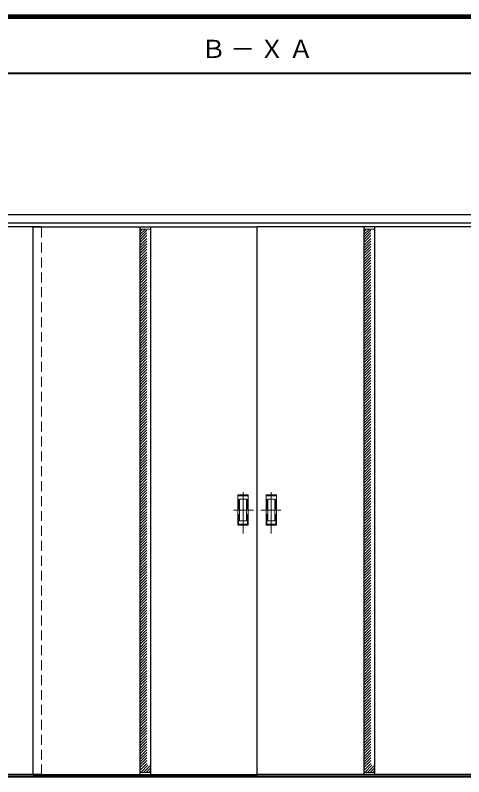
# Model space of a CAD drawing. Units: millimetres, scale not verified. Extents: x -6000 to 5700, y -4307 to 4175.
# Drawn here: x -3570 to -1948, y 1418 to 4175 of the extents above; entities that cross this region are included whole.
import ezdxf

# ---------------------------------------------------------------- set-up
doc = ezdxf.new("R2010")
doc.units = ezdxf.units.MM
doc.header["$LTSCALE"] = 30
doc.linetypes.add('CHAIN1', pattern=[8, 5, -1, 1, -1])
doc.linetypes.add('DASHED1', pattern=[1.8, 1.2, -0.6])
for name, color, linetype, lineweight in [('0-2_扉', 4, 'DASHED1', 9), ('0-4_枠', 3, 'Continuous', 25), ('0-6_引手', 7, 'Continuous', 18), ('0-A_文字', 7, 'Continuous', 18), ('F-1_枠', 6, 'Continuous', 40)]:
    doc.layers.add(name, color=color, linetype=linetype, lineweight=lineweight)
doc.styles.add('ＭＳ ゴシック', font='')
doc.styles.get('ＭＳ ゴシック').set_extended_font_data('MS Gothic')

msp = doc.modelspace()

# ---------------------------------------------------------------- linework, layer by layer
at = {"layer": '0-2_扉', "color": 3, "linetype": 'Continuous', "lineweight": 25}
for p, q in [((-3475, 3409), (-4282, 3409)), ((-3505, 3409), (-2695, 3409)), ((-3505, 1426), (-3505, 3409)), ((-3119, 3409), (-3119, 1426)), ((-3081, 3409), (-3081, 1426)), ((-1885, 3409), (-2695, 3409)), ((-2695, 1426), (-2695, 3409)), ((-2309, 3409), (-2309, 1426)), ((-2271, 3409), (-2271, 1426)), ((-3475, 1426), (-4282, 1426)), ((-3505, 1426), (-2695, 1426)), ((-3505, 1418), (-3475, 1418)), ((-1885, 1426), (-2695, 1426))]:
    msp.add_line(p, q, dxfattribs=at)
at = {"layer": '0-2_扉'}
for p, q in [((-3475, 1426), (-3475, 3409)), ((-3119, 3391.3), (-3109.3, 3401)), ((-3119, 3371.5), (-3089.5, 3401)), ((-3119, 3381.4), (-3099.4, 3401)), ((-3119, 3361.6), (-3081, 3399.6)), ((-2309, 3391.3), (-2299.3, 3401)), ((-2309, 3371.5), (-2279.5, 3401)), ((-2309, 3381.4), (-2289.4, 3401)), ((-2309, 3361.6), (-2271, 3399.6)), ((-3119, 3351.7), (-3081, 3389.7)), ((-3119, 3341.8), (-3081, 3379.8)), ((-3119, 3331.9), (-3081, 3369.9)), ((-2309, 3351.7), (-2271, 3389.7)), ((-2309, 3341.8), (-2271, 3379.8)), ((-2309, 3331.9), (-2271, 3369.9)), ((-3119, 3322), (-3081, 3360)), ((-3119, 3312.1), (-3081, 3350.1)), ((-3119, 3302.2), (-3081, 3340.2)), ((-2309, 3322), (-2271, 3360)), ((-2309, 3312.1), (-2271, 3350.1)), ((-2309, 3302.2), (-2271, 3340.2)), ((-3119, 3292.3), (-3081, 3330.3)), ((-3119, 3282.41), (-3081, 3320.41)), ((-3119, 3272.51), (-3081, 3310.51)), ((-2309, 3292.3), (-2271, 3330.3)), ((-2309, 3282.41), (-2271, 3320.41)), ((-2309, 3272.51), (-2271, 3310.51)), ((-3119, 3262.61), (-3081, 3300.61)), ((-3119, 3252.71), (-3081, 3290.71)), ((-2309, 3262.61), (-2271, 3300.61)), ((-2309, 3252.71), (-2271, 3290.71)), ((-3119, 3242.81), (-3081, 3280.81)), ((-3119, 3232.91), (-3081, 3270.91)), ((-3119, 3223.01), (-3081, 3261.01)), ((-2309, 3242.81), (-2271, 3280.81)), ((-2309, 3232.91), (-2271, 3270.91)), ((-2309, 3223.01), (-2271, 3261.01)), ((-3119, 3213.11), (-3081, 3251.11)), ((-3119, 3203.21), (-3081, 3241.21)), ((-3119, 3193.31), (-3081, 3231.31)), ((-2309, 3213.11), (-2271, 3251.11)), ((-2309, 3203.21), (-2271, 3241.21)), ((-2309, 3193.31), (-2271, 3231.31)), ((-3119, 3183.41), (-3081, 3221.41)), ((-3119, 3173.51), (-3081, 3211.51)), ((-3119, 3163.61), (-3081, 3201.61)), ((-2309, 3183.41), (-2271, 3221.41)), ((-2309, 3173.51), (-2271, 3211.51)), ((-2309, 3163.61), (-2271, 3201.61)), ((-3119, 3153.71), (-3081, 3191.71)), ((-3119, 3143.81), (-3081, 3181.81)), ((-3119, 3133.91), (-3081, 3171.91)), ((-2309, 3153.71), (-2271, 3191.71)), ((-2309, 3143.81), (-2271, 3181.81)), ((-2309, 3133.91), (-2271, 3171.91)), ((-3119, 3124.01), (-3081, 3162.01)), ((-3119, 3114.11), (-3081, 3152.11)), ((-2309, 3124.01), (-2271, 3162.01)), ((-2309, 3114.11), (-2271, 3152.11)), ((-3119, 3104.21), (-3081, 3142.21)), ((-3119, 3094.31), (-3081, 3132.31)), ((-3119, 3084.42), (-3081, 3122.42)), ((-2309, 3104.21), (-2271, 3142.21)), ((-2309, 3094.31), (-2271, 3132.31)), ((-2309, 3084.42), (-2271, 3122.42)), ((-3119, 3074.52), (-3081, 3112.52)), ((-3119, 3064.62), (-3081, 3102.62)), ((-3119, 3054.72), (-3081, 3092.72)), ((-2309, 3074.52), (-2271, 3112.52)), ((-2309, 3064.62), (-2271, 3102.62)), ((-2309, 3054.72), (-2271, 3092.72)), ((-3119, 3044.82), (-3081, 3082.82)), ((-3119, 3034.92), (-3081, 3072.92)), ((-3119, 3025.02), (-3081, 3063.02)), ((-2309, 3044.82), (-2271, 3082.82)), ((-2309, 3034.92), (-2271, 3072.92)), ((-2309, 3025.02), (-2271, 3063.02)), ((-3119, 3015.12), (-3081, 3053.12)), ((-3119, 3005.22), (-3081, 3043.22)), ((-3119, 2995.32), (-3081, 3033.32)), ((-2309, 3015.12), (-2271, 3053.12)), ((-2309, 3005.22), (-2271, 3043.22)), ((-2309, 2995.32), (-2271, 3033.32)), ((-3119, 2985.42), (-3081, 3023.42)), ((-3119, 2975.52), (-3081, 3013.52)), ((-2309, 2985.42), (-2271, 3023.42)), ((-2309, 2975.52), (-2271, 3013.52)), ((-3119, 2965.62), (-3081, 3003.62)), ((-3119, 2955.72), (-3081, 2993.72)), ((-3119, 2945.82), (-3081, 2983.82)), ((-2309, 2965.62), (-2271, 3003.62)), ((-2309, 2955.72), (-2271, 2993.72)), ((-2309, 2945.82), (-2271, 2983.82)), ((-3119, 2935.92), (-3081, 2973.92)), ((-3119, 2926.02), (-3081, 2964.02)), ((-3119, 2916.12), (-3081, 2954.12)), ((-2309, 2935.92), (-2271, 2973.92)), ((-2309, 2926.02), (-2271, 2964.02)), ((-2309, 2916.12), (-2271, 2954.12)), ((-3119, 2906.22), (-3081, 2944.22)), ((-3119, 2896.32), (-3081, 2934.32)), ((-3119, 2886.43), (-3081, 2924.43)), ((-2309, 2906.22), (-2271, 2944.22)), ((-2309, 2896.32), (-2271, 2934.32)), ((-2309, 2886.43), (-2271, 2924.43)), ((-3119, 2876.53), (-3081, 2914.53)), ((-3119, 2866.63), (-3081, 2904.63)), ((-2309, 2876.53), (-2271, 2914.53)), ((-2309, 2866.63), (-2271, 2904.63)), ((-3119, 2856.73), (-3081, 2894.73)), ((-3119, 2846.83), (-3081, 2884.83)), ((-3119, 2836.93), (-3081, 2874.93)), ((-2309, 2856.73), (-2271, 2894.73)), ((-2309, 2846.83), (-2271, 2884.83)), ((-2309, 2836.93), (-2271, 2874.93)), ((-3119, 2827.03), (-3081, 2865.03)), ((-3119, 2817.13), (-3081, 2855.13)), ((-3119, 2807.23), (-3081, 2845.23)), ((-2309, 2827.03), (-2271, 2865.03)), ((-2309, 2817.13), (-2271, 2855.13)), ((-2309, 2807.23), (-2271, 2845.23)), ((-3119, 2797.33), (-3081, 2835.33)), ((-3119, 2787.43), (-3081, 2825.43)), ((-3119, 2777.53), (-3081, 2815.53)), ((-2309, 2797.33), (-2271, 2835.33)), ((-2309, 2787.43), (-2271, 2825.43)), ((-2309, 2777.53), (-2271, 2815.53)), ((-3119, 2767.63), (-3081, 2805.63)), ((-3119, 2757.73), (-3081, 2795.73)), ((-3119, 2747.83), (-3081, 2785.83)), ((-2309, 2767.63), (-2271, 2805.63)), ((-2309, 2757.73), (-2271, 2795.73)), ((-2309, 2747.83), (-2271, 2785.83)), ((-3119, 2737.93), (-3081, 2775.93)), ((-3119, 2728.03), (-3081, 2766.03)), ((-2309, 2737.93), (-2271, 2775.93)), ((-2309, 2728.03), (-2271, 2766.03)), ((-3119, 2718.13), (-3081, 2756.13)), ((-3119, 2708.23), (-3081, 2746.23)), ((-3119, 2698.33), (-3081, 2736.33)), ((-2309, 2718.13), (-2271, 2756.13)), ((-2309, 2708.23), (-2271, 2746.23)), ((-2309, 2698.33), (-2271, 2736.33)), ((-3119, 2688.44), (-3081, 2726.44)), ((-3119, 2678.54), (-3081, 2716.54)), ((-3119, 2668.64), (-3081, 2706.64)), ((-2309, 2688.44), (-2271, 2726.44)), ((-2309, 2678.54), (-2271, 2716.54)), ((-2309, 2668.64), (-2271, 2706.64)), ((-3119, 2658.74), (-3081, 2696.74)), ((-3119, 2648.84), (-3081, 2686.84)), ((-3119, 2638.94), (-3081, 2676.94)), ((-2309, 2658.74), (-2271, 2696.74)), ((-2309, 2648.84), (-2271, 2686.84)), ((-2309, 2638.94), (-2271, 2676.94)), ((-3119, 2629.04), (-3081, 2667.04)), ((-3119, 2619.14), (-3081, 2657.14)), ((-3119, 2609.24), (-3081, 2647.24)), ((-2309, 2629.04), (-2271, 2667.04)), ((-2309, 2619.14), (-2271, 2657.14)), ((-2309, 2609.24), (-2271, 2647.24)), ((-3119, 2599.34), (-3081, 2637.34)), ((-3119, 2589.44), (-3081, 2627.44)), ((-2309, 2599.34), (-2271, 2637.34)), ((-2309, 2589.44), (-2271, 2627.44)), ((-3119, 2579.54), (-3081, 2617.54)), ((-3119, 2569.64), (-3081, 2607.64)), ((-3119, 2559.74), (-3081, 2597.74)), ((-2309, 2579.54), (-2271, 2617.54)), ((-2309, 2569.64), (-2271, 2607.64)), ((-2309, 2559.74), (-2271, 2597.74)), ((-3119, 2549.84), (-3081, 2587.84)), ((-3119, 2539.94), (-3081, 2577.94)), ((-3119, 2530.04), (-3081, 2568.04)), ((-2309, 2549.84), (-2271, 2587.84)), ((-2309, 2539.94), (-2271, 2577.94)), ((-2309, 2530.04), (-2271, 2568.04)), ((-3119, 2520.14), (-3081, 2558.14)), ((-3119, 2510.24), (-3081, 2548.24)), ((-3119, 2500.34), (-3081, 2538.34)), ((-2309, 2520.14), (-2271, 2558.14)), ((-2309, 2510.24), (-2271, 2548.24)), ((-2309, 2500.34), (-2271, 2538.34)), ((-3119, 2490.45), (-3081, 2528.45)), ((-3119, 2480.55), (-3081, 2518.55)), ((-2309, 2490.45), (-2271, 2528.45)), ((-2309, 2480.55), (-2271, 2518.55)), ((-3119, 2470.65), (-3081, 2508.65)), ((-3119, 2460.75), (-3081, 2498.75)), ((-3119, 2450.85), (-3081, 2488.85)), ((-2309, 2470.65), (-2271, 2508.65)), ((-2309, 2460.75), (-2271, 2498.75)), ((-2309, 2450.85), (-2271, 2488.85)), ((-3119, 2440.95), (-3081, 2478.95)), ((-3119, 2431.05), (-3081, 2469.05)), ((-3119, 2421.15), (-3081, 2459.15)), ((-2309, 2440.95), (-2271, 2478.95)), ((-2309, 2431.05), (-2271, 2469.05)), ((-2309, 2421.15), (-2271, 2459.15)), ((-3119, 2411.25), (-3081, 2449.25)), ((-3119, 2401.35), (-3081, 2439.35)), ((-3119, 2391.45), (-3081, 2429.45)), ((-2309, 2411.25), (-2271, 2449.25)), ((-2309, 2401.35), (-2271, 2439.35)), ((-2309, 2391.45), (-2271, 2429.45)), ((-3119, 2381.55), (-3081, 2419.55)), ((-3119, 2371.65), (-3081, 2409.65)), ((-3119, 2361.75), (-3081, 2399.75)), ((-2309, 2381.55), (-2271, 2419.55)), ((-2309, 2371.65), (-2271, 2409.65)), ((-2309, 2361.75), (-2271, 2399.75)), ((-3119, 2351.85), (-3081, 2389.85)), ((-3119, 2341.95), (-3081, 2379.95)), ((-2309, 2351.85), (-2271, 2389.85)), ((-2309, 2341.95), (-2271, 2379.95)), ((-3119, 2332.05), (-3081, 2370.05)), ((-3119, 2322.15), (-3081, 2360.15)), ((-3119, 2312.25), (-3081, 2350.25)), ((-2309, 2332.05), (-2271, 2370.05)), ((-2309, 2322.15), (-2271, 2360.15)), ((-2309, 2312.25), (-2271, 2350.25)), ((-3119, 2302.36), (-3081, 2340.36)), ((-3119, 2292.46), (-3081, 2330.46)), ((-3119, 2282.56), (-3081, 2320.56)), ((-2309, 2302.36), (-2271, 2340.36)), ((-2309, 2292.46), (-2271, 2330.46)), ((-2309, 2282.56), (-2271, 2320.56)), ((-3119, 2272.66), (-3081, 2310.66)), ((-3119, 2262.76), (-3081, 2300.76)), ((-3119, 2252.86), (-3081, 2290.86)), ((-2309, 2272.66), (-2271, 2310.66)), ((-2309, 2262.76), (-2271, 2300.76)), ((-2309, 2252.86), (-2271, 2290.86)), ((-3119, 2242.96), (-3081, 2280.96)), ((-3119, 2233.06), (-3081, 2271.06)), ((-3119, 2223.16), (-3081, 2261.16)), ((-2309, 2242.96), (-2271, 2280.96)), ((-2309, 2233.06), (-2271, 2271.06)), ((-2309, 2223.16), (-2271, 2261.16)), ((-3119, 2213.26), (-3081, 2251.26)), ((-3119, 2203.36), (-3081, 2241.36)), ((-2309, 2213.26), (-2271, 2251.26)), ((-2309, 2203.36), (-2271, 2241.36)), ((-3119, 2193.46), (-3081, 2231.46)), ((-3119, 2183.56), (-3081, 2221.56)), ((-3119, 2173.66), (-3081, 2211.66)), ((-2309, 2193.46), (-2271, 2231.46)), ((-2309, 2183.56), (-2271, 2221.56)), ((-2309, 2173.66), (-2271, 2211.66)), ((-3119, 2163.76), (-3081, 2201.76)), ((-3119, 2153.86), (-3081, 2191.86)), ((-3119, 2143.96), (-3081, 2181.96)), ((-2309, 2163.76), (-2271, 2201.76)), ((-2309, 2153.86), (-2271, 2191.86)), ((-2309, 2143.96), (-2271, 2181.96)), ((-3119, 2134.06), (-3081, 2172.06)), ((-3119, 2124.16), (-3081, 2162.16)), ((-3119, 2114.26), (-3081, 2152.26)), ((-2309, 2134.06), (-2271, 2172.06)), ((-2309, 2124.16), (-2271, 2162.16)), ((-2309, 2114.26), (-2271, 2152.26)), ((-3119, 2104.37), (-3081, 2142.37)), ((-3119, 2094.47), (-3081, 2132.47)), ((-2309, 2104.37), (-2271, 2142.37)), ((-2309, 2094.47), (-2271, 2132.47)), ((-3119, 2084.57), (-3081, 2122.57)), ((-3119, 2074.67), (-3081, 2112.67)), ((-3119, 2064.77), (-3081, 2102.77)), ((-2309, 2084.57), (-2271, 2122.57)), ((-2309, 2074.67), (-2271, 2112.67)), ((-2309, 2064.77), (-2271, 2102.77)), ((-3119, 2054.87), (-3081, 2092.87)), ((-3119, 2044.97), (-3081, 2082.97)), ((-3119, 2035.07), (-3081, 2073.07)), ((-2309, 2054.87), (-2271, 2092.87)), ((-2309, 2044.97), (-2271, 2082.97)), ((-2309, 2035.07), (-2271, 2073.07)), ((-3119, 2025.17), (-3081, 2063.17)), ((-3119, 2015.27), (-3081, 2053.27)), ((-3119, 2005.37), (-3081, 2043.37)), ((-2309, 2025.17), (-2271, 2063.17)), ((-2309, 2015.27), (-2271, 2053.27)), ((-2309, 2005.37), (-2271, 2043.37)), ((-3119, 1995.47), (-3081, 2033.47)), ((-3119, 1985.57), (-3081, 2023.57)), ((-3119, 1975.67), (-3081, 2013.67)), ((-2309, 1995.47), (-2271, 2033.47)), ((-2309, 1985.57), (-2271, 2023.57)), ((-2309, 1975.67), (-2271, 2013.67)), ((-3119, 1965.77), (-3081, 2003.77)), ((-3119, 1955.87), (-3081, 1993.87)), ((-2309, 1965.77), (-2271, 2003.77)), ((-2309, 1955.87), (-2271, 1993.87)), ((-3119, 1945.97), (-3081, 1983.97)), ((-3119, 1936.07), (-3081, 1974.07)), ((-3119, 1926.17), (-3081, 1964.17)), ((-2309, 1945.97), (-2271, 1983.97)), ((-2309, 1936.07), (-2271, 1974.07)), ((-2309, 1926.17), (-2271, 1964.17)), ((-3119, 1916.27), (-3081, 1954.27)), ((-3119, 1906.38), (-3081, 1944.38)), ((-3119, 1896.48), (-3081, 1934.48)), ((-2309, 1916.27), (-2271, 1954.27)), ((-2309, 1906.38), (-2271, 1944.38)), ((-2309, 1896.48), (-2271, 1934.48)), ((-3119, 1886.58), (-3081, 1924.58)), ((-3119, 1876.68), (-3081, 1914.68)), ((-3119, 1866.78), (-3081, 1904.78)), ((-2309, 1886.58), (-2271, 1924.58)), ((-2309, 1876.68), (-2271, 1914.68)), ((-2309, 1866.78), (-2271, 1904.78)), ((-3119, 1856.88), (-3081, 1894.88)), ((-3119, 1846.98), (-3081, 1884.98)), ((-3119, 1837.08), (-3081, 1875.08)), ((-2309, 1856.88), (-2271, 1894.88)), ((-2309, 1846.98), (-2271, 1884.98)), ((-2309, 1837.08), (-2271, 1875.08)), ((-3119, 1827.18), (-3081, 1865.18)), ((-3119, 1817.28), (-3081, 1855.28)), ((-2309, 1827.18), (-2271, 1865.18)), ((-2309, 1817.28), (-2271, 1855.28)), ((-3119, 1807.38), (-3081, 1845.38)), ((-3119, 1797.48), (-3081, 1835.48)), ((-3119, 1787.58), (-3081, 1825.58)), ((-2309, 1807.38), (-2271, 1845.38)), ((-2309, 1797.48), (-2271, 1835.48)), ((-2309, 1787.58), (-2271, 1825.58)), ((-3119, 1777.68), (-3081, 1815.68)), ((-3119, 1767.78), (-3081, 1805.78)), ((-3119, 1757.88), (-3081, 1795.88)), ((-2309, 1777.68), (-2271, 1815.68)), ((-2309, 1767.78), (-2271, 1805.78)), ((-2309, 1757.88), (-2271, 1795.88)), ((-3119, 1747.98), (-3081, 1785.98)), ((-3119, 1738.08), (-3081, 1776.08)), ((-3119, 1728.18), (-3081, 1766.18)), ((-2309, 1747.98), (-2271, 1785.98)), ((-2309, 1738.08), (-2271, 1776.08)), ((-2309, 1728.18), (-2271, 1766.18)), ((-3119, 1718.28), (-3081, 1756.28)), ((-3119, 1708.39), (-3081, 1746.39)), ((-2309, 1718.28), (-2271, 1756.28)), ((-2309, 1708.39), (-2271, 1746.39)), ((-3119, 1698.49), (-3081, 1736.49)), ((-3119, 1688.59), (-3081, 1726.59)), ((-3119, 1678.69), (-3081, 1716.69)), ((-2309, 1698.49), (-2271, 1736.49)), ((-2309, 1688.59), (-2271, 1726.59)), ((-2309, 1678.69), (-2271, 1716.69)), ((-3119, 1668.79), (-3081, 1706.79)), ((-3119, 1658.89), (-3081, 1696.89)), ((-3119, 1648.99), (-3081, 1686.99)), ((-2309, 1668.79), (-2271, 1706.79)), ((-2309, 1658.89), (-2271, 1696.89)), ((-2309, 1648.99), (-2271, 1686.99)), ((-3119, 1639.09), (-3081, 1677.09)), ((-3119, 1629.19), (-3081, 1667.19)), ((-3119, 1619.29), (-3081, 1657.29)), ((-2309, 1639.09), (-2271, 1677.09)), ((-2309, 1629.19), (-2271, 1667.19)), ((-2309, 1619.29), (-2271, 1657.29)), ((-3119, 1609.39), (-3081, 1647.39)), ((-3119, 1599.49), (-3081, 1637.49)), ((-3119, 1589.59), (-3081, 1627.59)), ((-2309, 1609.39), (-2271, 1647.39)), ((-2309, 1599.49), (-2271, 1637.49)), ((-2309, 1589.59), (-2271, 1627.59)), ((-3119, 1579.69), (-3081, 1617.69)), ((-3119, 1569.79), (-3081, 1607.79)), ((-2309, 1579.69), (-2271, 1617.69)), ((-2309, 1569.79), (-2271, 1607.79)), ((-3119, 1559.89), (-3081, 1597.89)), ((-3119, 1549.99), (-3081, 1587.99)), ((-3119, 1540.09), (-3081, 1578.09)), ((-2309, 1559.89), (-2271, 1597.89)), ((-2309, 1549.99), (-2271, 1587.99)), ((-2309, 1540.09), (-2271, 1578.09)), ((-3119, 1530.19), (-3081, 1568.19)), ((-3119, 1520.29), (-3081, 1558.29)), ((-3119, 1510.4), (-3081, 1548.4)), ((-2309, 1530.19), (-2271, 1568.19)), ((-2309, 1520.29), (-2271, 1558.29)), ((-2309, 1510.4), (-2271, 1548.4)), ((-3119, 1500.5), (-3081, 1538.5)), ((-3119, 1490.6), (-3081, 1528.6)), ((-3119, 1480.7), (-3081, 1518.7)), ((-2309, 1500.5), (-2271, 1538.5)), ((-2309, 1490.6), (-2271, 1528.6)), ((-2309, 1480.7), (-2271, 1518.7)), ((-3119, 1470.8), (-3081, 1508.8)), ((-3119, 1460.9), (-3081, 1498.9)), ((-3119, 1451), (-3081, 1489)), ((-2309, 1470.8), (-2271, 1508.8)), ((-2309, 1460.9), (-2271, 1498.9)), ((-2309, 1451), (-2271, 1489)), ((-3119, 1441.1), (-3081, 1479.1)), ((-3116.2, 1434), (-3081, 1469.2)), ((-2309, 1441.1), (-2271, 1479.1)), ((-2306.2, 1434), (-2271, 1469.2)), ((-3106.3, 1434), (-3081, 1459.3)), ((-3096.4, 1434), (-3081, 1449.4)), ((-3086.5, 1434), (-3081, 1439.5)), ((-2296.3, 1434), (-2271, 1459.3)), ((-2286.4, 1434), (-2271, 1449.4)), ((-2276.5, 1434), (-2271, 1439.5))]:
    msp.add_line(p, q, dxfattribs=at)
at = {"layer": '0-2_扉', "color": 7, "linetype": 'Continuous', "lineweight": 18}
for p, q in [((-3119, 3401), (-3081, 3401)), ((-2309, 3401), (-2271, 3401)), ((-3119, 1434), (-3081, 1434)), ((-2309, 1434), (-2271, 1434))]:
    msp.add_line(p, q, dxfattribs=at)
at = {"layer": '0-4_枠'}
for p, q in [((-4312, 3453), (-1078, 3453)), ((-4282, 3423), (-1108, 3423)), ((-4282, 1421), (-1108, 1421)), ((-4282, 1418), (-1108, 1418))]:
    msp.add_line(p, q, dxfattribs=at)
at = {"layer": '0-6_引手', "linetype": 'CHAIN1'}
for p, q in [((-2746, 2298.27), (-2746, 2469.12)), ((-2644, 2298.27), (-2644, 2469.12)), ((-2707.93, 2383.5), (-2780.44, 2383.5)), ((-2682.07, 2383.5), (-2609.56, 2383.5))]:
    msp.add_line(p, q, dxfattribs=at)
at = {"layer": '0-6_引手'}
for p, q in [((-2727, 2438.5), (-2765, 2438.5)), ((-2765, 2328.5), (-2765, 2438.5)), ((-2727, 2328.5), (-2727, 2438.5)), ((-2663, 2438.5), (-2625, 2438.5)), ((-2663, 2328.5), (-2663, 2438.5)), ((-2625, 2328.5), (-2625, 2438.5)), ((-2733.5, 2422.5), (-2758.5, 2422.5)), ((-2758.5, 2344.5), (-2758.5, 2422.5)), ((-2733.5, 2344.5), (-2733.5, 2422.5)), ((-2656.5, 2422.5), (-2631.5, 2422.5)), ((-2656.5, 2344.5), (-2656.5, 2422.5)), ((-2631.5, 2344.5), (-2631.5, 2422.5)), ((-2733.5, 2344.5), (-2758.5, 2344.5)), ((-2656.5, 2344.5), (-2631.5, 2344.5)), ((-2727, 2328.5), (-2765, 2328.5)), ((-2663, 2328.5), (-2625, 2328.5))]:
    msp.add_line(p, q, dxfattribs=at)
at = {"layer": '0-6_引手', "linetype": 'DASHED1'}
for p, q in [((-2762, 2332.5), (-2762, 2434.5)), ((-2628, 2332.5), (-2628, 2434.5)), ((-2730, 2332.5), (-2762, 2332.5)), ((-2660, 2332.5), (-2628, 2332.5))]:
    msp.add_line(p, q, dxfattribs=at)
for points in [[(-2730, 2332.5), (-2730, 2434.5), (-2762, 2434.5)], [(-2660, 2332.5), (-2660, 2434.5), (-2628, 2434.5)]]:
    msp.add_lwpolyline(points, dxfattribs=at)
at = {"layer": 'F-1_枠'}
for p, q in [((-6000, 4175), (5700, 4175)), ((-6000, 4170), (5700, 4170)), ((-6000, 4165), (5700, 4165)), ((-6000, 3965), (5700, 3965))]:
    msp.add_line(p, q, dxfattribs=at)

# ---------------------------------------------------------------- texts
at = {"layer": '0-A_文字', "insert": (-2897.5, 4020), "char_height": 65.98, "attachment_point": 7, "style": 'ＭＳ ゴシック'}
msp.add_mtext('\\T1.17;Ｂ－ＸＡ', dxfattribs=at)

doc.saveas('drawing.dxf')
